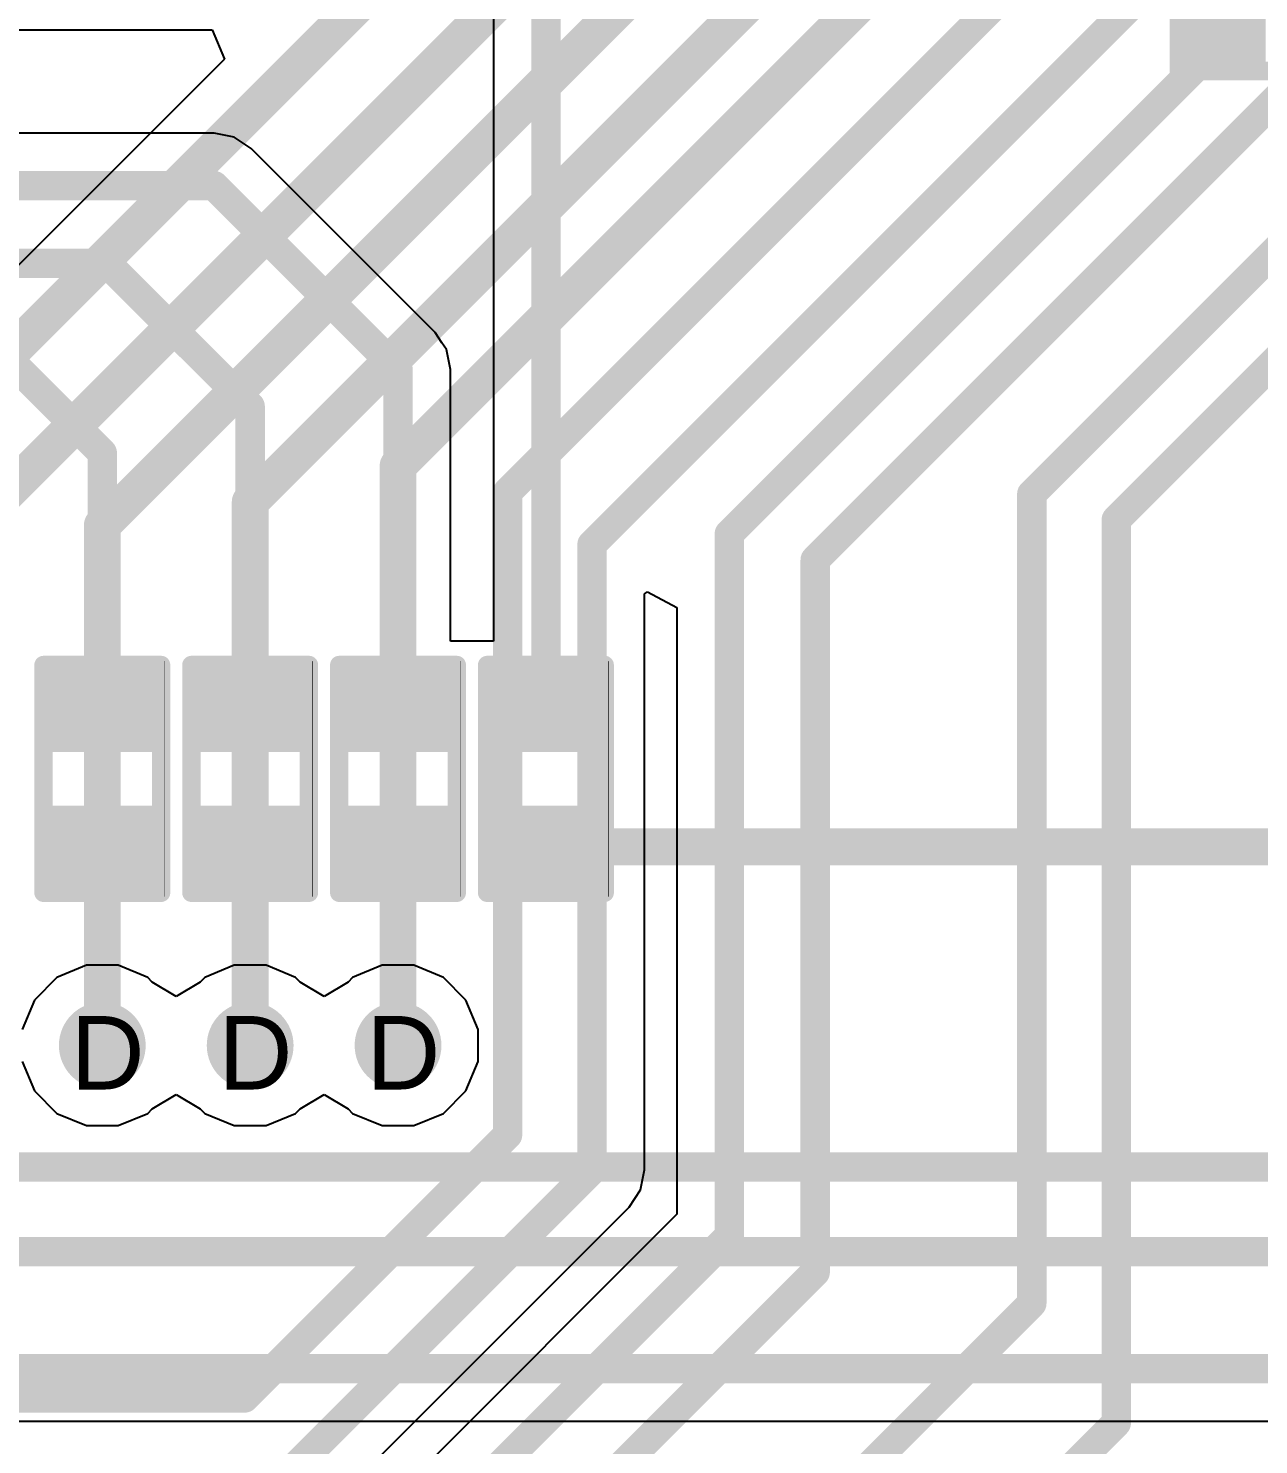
# Model space of a CAD drawing. Header units: inches. Extents: x -11 to 5428, y 0 to 5423.
# Drawn here: x 158.52 to 167.02, y 32.24 to 42.03 of the extents above; entities that cross this region are included whole.
import ezdxf

# ---------------------------------------------------------------- set-up
doc = ezdxf.new("R2010")
doc.units = ezdxf.units.IN
for name, color, linetype in [('Bottom Layer', 5, 'Continuous'), ('Drill Drawing', 1, 'Continuous'), ('GND', 16, 'Continuous'), ('PWR', 76, 'Continuous'), ('Top Layer', 1, 'Continuous'), ('Top Overlay', 2, 'Continuous'), ('Top Paste', 8, 'Continuous'), ('Top Solder', 216, 'Continuous'), ('Via Holes', 16, 'Continuous')]:
    doc.layers.add(name, color=color, linetype=linetype)
doc.styles.add('Arial', font='', dxfattribs={"height": 0.2})
doc.styles.get('Arial').set_extended_font_data('Arial')

# ---------------------------------------------------------------- blocks, each defined once
blk = doc.blocks.new('R___0402_442')
at = {"layer": 'Top Layer'}
for points in [[(-0.6985, -0.3175), (-0.6985, 0.3175), (-0.2413, 0.3175), (-0.2413, -0.3175)], [(0.2413, -0.3175), (0.2413, 0.3175), (0.6985, 0.3175), (0.6985, -0.3175)]]:
    blk.add_hatch(color=1, dxfattribs=at).paths.add_polyline_path(points)
at = {"layer": 'Top Paste'}
for points in [[(-0.6985, -0.3175), (-0.6985, 0.3175), (-0.2413, 0.3175), (-0.2413, -0.3175)], [(0.2413, -0.3175), (0.2413, 0.3175), (0.6985, 0.3175), (0.6985, -0.3175)]]:
    blk.add_hatch(color=8, dxfattribs=at).paths.add_polyline_path(points)
at = {"layer": 'Top Solder'}
for points in [[(-0.7535, -0.3725), (-0.7535, 0.3725), (-0.1863, 0.3725), (-0.1863, -0.3725)], [(0.1863, -0.3725), (0.1863, 0.3725), (0.7535, 0.3725), (0.7535, -0.3725)]]:
    blk.add_hatch(color=216, dxfattribs=at).paths.add_polyline_path(points)
at = {"layer": 'Top Overlay'}
for points in [[(-0.7874, 0.4064, 0.127, 0.127, 0), (0.7874, 0.4064, 0.127, 0.127, 0)], [(-0.7874, 0.4064, 0.127, 0.127, 0), (-0.7874, -0.4064, 0.127, 0.127, 0)], [(0.7874, 0.4064, 0.127, 0.127, 0), (0.7874, -0.4064, 0.127, 0.127, 0)], [(-0.7874, -0.4064, 0.127, 0.127, 0), (0.7874, -0.4064, 0.127, 0.127, 0)], [(-0.8128, -0.4318, 0.00323, 0.00323, 0), (0.8128, -0.4318, 0.00323, 0.00323, 0)]]:
    blk.add_lwpolyline(points, format="xyseb", dxfattribs=at)
for points in [[(-0.8191, 0.4064, 0.0635, 0.0635, 1), (-0.7556, 0.4064, 0.0635, 0.0635, 1)], [(-0.8191, 0.4064, 0.0635, 0.0635, 1), (-0.7556, 0.4064, 0.0635, 0.0635, 1)], [(0.7556, 0.4064, 0.0635, 0.0635, 1), (0.8191, 0.4064, 0.0635, 0.0635, 1)], [(0.7556, 0.4064, 0.0635, 0.0635, 1), (0.8191, 0.4064, 0.0635, 0.0635, 1)], [(-0.8191, -0.4064, 0.0635, 0.0635, 1), (-0.7556, -0.4064, 0.0635, 0.0635, 1)], [(-0.8191, -0.4064, 0.0635, 0.0635, 1), (-0.7556, -0.4064, 0.0635, 0.0635, 1)], [(0.7556, -0.4064, 0.0635, 0.0635, 1), (0.8191, -0.4064, 0.0635, 0.0635, 1)], [(0.7556, -0.4064, 0.0635, 0.0635, 1), (0.8191, -0.4064, 0.0635, 0.0635, 1)], [(-0.8136, -0.4318, 0.00161, 0.00161, 1), (-0.812, -0.4318, 0.00161, 0.00161, 1)], [(0.812, -0.4318, 0.00161, 0.00161, 1), (0.8136, -0.4318, 0.00161, 0.00161, 1)]]:
    blk.add_lwpolyline(points, format="xyseb", close=True, dxfattribs=at)
blk = doc.blocks.new('R___0402_446')
at = {"layer": 'Top Layer'}
for points in [[(-0.6985, -0.3175), (-0.6985, 0.3175), (-0.2413, 0.3175), (-0.2413, -0.3175)], [(0.2413, -0.3175), (0.2413, 0.3175), (0.6985, 0.3175), (0.6985, -0.3175)]]:
    blk.add_hatch(color=1, dxfattribs=at).paths.add_polyline_path(points)
at = {"layer": 'Top Paste'}
for points in [[(-0.6985, -0.3175), (-0.6985, 0.3175), (-0.2413, 0.3175), (-0.2413, -0.3175)], [(0.2413, -0.3175), (0.2413, 0.3175), (0.6985, 0.3175), (0.6985, -0.3175)]]:
    blk.add_hatch(color=8, dxfattribs=at).paths.add_polyline_path(points)
at = {"layer": 'Top Solder'}
for points in [[(-0.7535, -0.3725), (-0.7535, 0.3725), (-0.1863, 0.3725), (-0.1863, -0.3725)], [(0.1863, -0.3725), (0.1863, 0.3725), (0.7535, 0.3725), (0.7535, -0.3725)]]:
    blk.add_hatch(color=216, dxfattribs=at).paths.add_polyline_path(points)
at = {"layer": 'Top Overlay'}
for points in [[(0.7874, 0.4064, 0.127, 0.127, 0), (-0.7874, 0.4064, 0.127, 0.127, 0)], [(-0.7874, 0.4064, 0.127, 0.127, 0), (-0.7874, -0.4064, 0.127, 0.127, 0)], [(0.7874, 0.4064, 0.127, 0.127, 0), (0.7874, -0.4064, 0.127, 0.127, 0)], [(0.7874, -0.4064, 0.127, 0.127, 0), (-0.7874, -0.4064, 0.127, 0.127, 0)], [(0.8128, -0.4318, 0.00323, 0.00323, 0), (-0.8128, -0.4318, 0.00323, 0.00323, 0)]]:
    blk.add_lwpolyline(points, format="xyseb", dxfattribs=at)
for points in [[(-0.8191, 0.4064, 0.0635, 0.0635, 1), (-0.7556, 0.4064, 0.0635, 0.0635, 1)], [(-0.8191, 0.4064, 0.0635, 0.0635, 1), (-0.7556, 0.4064, 0.0635, 0.0635, 1)], [(0.7557, 0.4064, 0.0635, 0.0635, 1), (0.8192, 0.4064, 0.0635, 0.0635, 1)], [(0.7557, 0.4064, 0.0635, 0.0635, 1), (0.8192, 0.4064, 0.0635, 0.0635, 1)], [(-0.8191, -0.4064, 0.0635, 0.0635, 1), (-0.7556, -0.4064, 0.0635, 0.0635, 1)], [(-0.8191, -0.4064, 0.0635, 0.0635, 1), (-0.7556, -0.4064, 0.0635, 0.0635, 1)], [(0.7557, -0.4064, 0.0635, 0.0635, 1), (0.8192, -0.4064, 0.0635, 0.0635, 1)], [(0.7557, -0.4064, 0.0635, 0.0635, 1), (0.8192, -0.4064, 0.0635, 0.0635, 1)], [(-0.8136, -0.4318, 0.00161, 0.00161, 1), (-0.812, -0.4318, 0.00161, 0.00161, 1)], [(0.812, -0.4318, 0.00161, 0.00161, 1), (0.8136, -0.4318, 0.00161, 0.00161, 1)]]:
    blk.add_lwpolyline(points, format="xyseb", close=True, dxfattribs=at)
blk = doc.blocks.new('R___0402_483')
at = {"layer": 'Top Layer'}
for points in [[(-0.6985, -0.3175), (-0.6985, 0.3175), (-0.2413, 0.3175), (-0.2413, -0.3175)], [(0.2413, -0.3175), (0.2413, 0.3175), (0.6985, 0.3175), (0.6985, -0.3175)]]:
    blk.add_hatch(color=1, dxfattribs=at).paths.add_polyline_path(points)
at = {"layer": 'Top Paste'}
for points in [[(-0.6985, -0.3175), (-0.6985, 0.3175), (-0.2413, 0.3175), (-0.2413, -0.3175)], [(0.2413, -0.3175), (0.2413, 0.3175), (0.6985, 0.3175), (0.6985, -0.3175)]]:
    blk.add_hatch(color=8, dxfattribs=at).paths.add_polyline_path(points)
at = {"layer": 'Top Solder'}
for points in [[(-0.7535, -0.3725), (-0.7535, 0.3725), (-0.1863, 0.3725), (-0.1863, -0.3725)], [(0.1863, -0.3725), (0.1863, 0.3725), (0.7535, 0.3725), (0.7535, -0.3725)]]:
    blk.add_hatch(color=216, dxfattribs=at).paths.add_polyline_path(points)
at = {"layer": 'Top Overlay'}
for points in [[(-0.7874, 0.4064, 0.127, 0.127, 0), (0.7874, 0.4064, 0.127, 0.127, 0)], [(-0.7874, 0.4064, 0.127, 0.127, 0), (-0.7874, -0.4064, 0.127, 0.127, 0)], [(0.7874, 0.4064, 0.127, 0.127, 0), (0.7874, -0.4064, 0.127, 0.127, 0)], [(-0.7874, -0.4064, 0.127, 0.127, 0), (0.7874, -0.4064, 0.127, 0.127, 0)], [(-0.8128, -0.4318, 0.00323, 0.00323, 0), (0.8128, -0.4318, 0.00323, 0.00323, 0)]]:
    blk.add_lwpolyline(points, format="xyseb", dxfattribs=at)
for points in [[(-0.8191, 0.4064, 0.0635, 0.0635, 1), (-0.7556, 0.4064, 0.0635, 0.0635, 1)], [(-0.8191, 0.4064, 0.0635, 0.0635, 1), (-0.7556, 0.4064, 0.0635, 0.0635, 1)], [(0.7556, 0.4064, 0.0635, 0.0635, 1), (0.8191, 0.4064, 0.0635, 0.0635, 1)], [(0.7556, 0.4064, 0.0635, 0.0635, 1), (0.8191, 0.4064, 0.0635, 0.0635, 1)], [(-0.8191, -0.4064, 0.0635, 0.0635, 1), (-0.7556, -0.4064, 0.0635, 0.0635, 1)], [(-0.8191, -0.4064, 0.0635, 0.0635, 1), (-0.7556, -0.4064, 0.0635, 0.0635, 1)], [(0.7556, -0.4064, 0.0635, 0.0635, 1), (0.8191, -0.4064, 0.0635, 0.0635, 1)], [(0.7556, -0.4064, 0.0635, 0.0635, 1), (0.8191, -0.4064, 0.0635, 0.0635, 1)], [(-0.8136, -0.4318, 0.00161, 0.00161, 1), (-0.812, -0.4318, 0.00161, 0.00161, 1)], [(0.812, -0.4318, 0.00161, 0.00161, 1), (0.8136, -0.4318, 0.00161, 0.00161, 1)]]:
    blk.add_lwpolyline(points, format="xyseb", close=True, dxfattribs=at)
blk = doc.blocks.new('R___0402_485')
at = {"layer": 'Top Layer'}
for points in [[(-0.6985, -0.3175), (-0.6985, 0.3175), (-0.2413, 0.3175), (-0.2413, -0.3175)], [(0.2413, -0.3175), (0.2413, 0.3175), (0.6985, 0.3175), (0.6985, -0.3175)]]:
    blk.add_hatch(color=1, dxfattribs=at).paths.add_polyline_path(points)
at = {"layer": 'Top Paste'}
for points in [[(-0.6985, -0.3175), (-0.6985, 0.3175), (-0.2413, 0.3175), (-0.2413, -0.3175)], [(0.2413, -0.3175), (0.2413, 0.3175), (0.6985, 0.3175), (0.6985, -0.3175)]]:
    blk.add_hatch(color=8, dxfattribs=at).paths.add_polyline_path(points)
at = {"layer": 'Top Solder'}
for points in [[(-0.7535, -0.3725), (-0.7535, 0.3725), (-0.1863, 0.3725), (-0.1863, -0.3725)], [(0.1863, -0.3725), (0.1863, 0.3725), (0.7535, 0.3725), (0.7535, -0.3725)]]:
    blk.add_hatch(color=216, dxfattribs=at).paths.add_polyline_path(points)
at = {"layer": 'Top Overlay'}
for points in [[(-0.7874, 0.4064, 0.127, 0.127, 0), (0.7874, 0.4064, 0.127, 0.127, 0)], [(-0.7874, 0.4064, 0.127, 0.127, 0), (-0.7874, -0.4064, 0.127, 0.127, 0)], [(0.7874, 0.4064, 0.127, 0.127, 0), (0.7874, -0.4064, 0.127, 0.127, 0)], [(-0.7874, -0.4064, 0.127, 0.127, 0), (0.7874, -0.4064, 0.127, 0.127, 0)], [(-0.8128, -0.4318, 0.00323, 0.00323, 0), (0.8128, -0.4318, 0.00323, 0.00323, 0)]]:
    blk.add_lwpolyline(points, format="xyseb", dxfattribs=at)
for points in [[(-0.8191, 0.4064, 0.0635, 0.0635, 1), (-0.7556, 0.4064, 0.0635, 0.0635, 1)], [(-0.8191, 0.4064, 0.0635, 0.0635, 1), (-0.7556, 0.4064, 0.0635, 0.0635, 1)], [(0.7556, 0.4064, 0.0635, 0.0635, 1), (0.8191, 0.4064, 0.0635, 0.0635, 1)], [(0.7556, 0.4064, 0.0635, 0.0635, 1), (0.8191, 0.4064, 0.0635, 0.0635, 1)], [(-0.8191, -0.4064, 0.0635, 0.0635, 1), (-0.7556, -0.4064, 0.0635, 0.0635, 1)], [(-0.8191, -0.4064, 0.0635, 0.0635, 1), (-0.7556, -0.4064, 0.0635, 0.0635, 1)], [(0.7556, -0.4064, 0.0635, 0.0635, 1), (0.8191, -0.4064, 0.0635, 0.0635, 1)], [(0.7556, -0.4064, 0.0635, 0.0635, 1), (0.8191, -0.4064, 0.0635, 0.0635, 1)], [(-0.8136, -0.4318, 0.00161, 0.00161, 1), (-0.812, -0.4318, 0.00161, 0.00161, 1)], [(0.812, -0.4318, 0.00161, 0.00161, 1), (0.8136, -0.4318, 0.00161, 0.00161, 1)]]:
    blk.add_lwpolyline(points, format="xyseb", close=True, dxfattribs=at)
blk = doc.blocks.new('R___0402_487')
at = {"layer": 'Top Layer'}
for points in [[(-0.6985, -0.3175), (-0.6985, 0.3175), (-0.2413, 0.3175), (-0.2413, -0.3175)], [(0.2413, -0.3175), (0.2413, 0.3175), (0.6985, 0.3175), (0.6985, -0.3175)]]:
    blk.add_hatch(color=1, dxfattribs=at).paths.add_polyline_path(points)
at = {"layer": 'Top Paste'}
for points in [[(-0.6985, -0.3175), (-0.6985, 0.3175), (-0.2413, 0.3175), (-0.2413, -0.3175)], [(0.2413, -0.3175), (0.2413, 0.3175), (0.6985, 0.3175), (0.6985, -0.3175)]]:
    blk.add_hatch(color=8, dxfattribs=at).paths.add_polyline_path(points)
at = {"layer": 'Top Solder'}
for points in [[(-0.7535, -0.3725), (-0.7535, 0.3725), (-0.1863, 0.3725), (-0.1863, -0.3725)], [(0.1863, -0.3725), (0.1863, 0.3725), (0.7535, 0.3725), (0.7535, -0.3725)]]:
    blk.add_hatch(color=216, dxfattribs=at).paths.add_polyline_path(points)
at = {"layer": 'Top Overlay'}
for points in [[(-0.7874, 0.4064, 0.127, 0.127, 0), (0.7874, 0.4064, 0.127, 0.127, 0)], [(-0.7874, 0.4064, 0.127, 0.127, 0), (-0.7874, -0.4064, 0.127, 0.127, 0)], [(0.7874, 0.4064, 0.127, 0.127, 0), (0.7874, -0.4064, 0.127, 0.127, 0)], [(-0.7874, -0.4064, 0.127, 0.127, 0), (0.7874, -0.4064, 0.127, 0.127, 0)], [(-0.8128, -0.4318, 0.00323, 0.00323, 0), (0.8128, -0.4318, 0.00323, 0.00323, 0)]]:
    blk.add_lwpolyline(points, format="xyseb", dxfattribs=at)
for points in [[(-0.8191, 0.4064, 0.0635, 0.0635, 1), (-0.7556, 0.4064, 0.0635, 0.0635, 1)], [(-0.8191, 0.4064, 0.0635, 0.0635, 1), (-0.7556, 0.4064, 0.0635, 0.0635, 1)], [(0.7556, 0.4064, 0.0635, 0.0635, 1), (0.8191, 0.4064, 0.0635, 0.0635, 1)], [(0.7556, 0.4064, 0.0635, 0.0635, 1), (0.8191, 0.4064, 0.0635, 0.0635, 1)], [(-0.8191, -0.4064, 0.0635, 0.0635, 1), (-0.7556, -0.4064, 0.0635, 0.0635, 1)], [(-0.8191, -0.4064, 0.0635, 0.0635, 1), (-0.7556, -0.4064, 0.0635, 0.0635, 1)], [(0.7556, -0.4064, 0.0635, 0.0635, 1), (0.8191, -0.4064, 0.0635, 0.0635, 1)], [(0.7556, -0.4064, 0.0635, 0.0635, 1), (0.8191, -0.4064, 0.0635, 0.0635, 1)], [(-0.8136, -0.4318, 0.00161, 0.00161, 1), (-0.812, -0.4318, 0.00161, 0.00161, 1)], [(0.812, -0.4318, 0.00161, 0.00161, 1), (0.8136, -0.4318, 0.00161, 0.00161, 1)]]:
    blk.add_lwpolyline(points, format="xyseb", close=True, dxfattribs=at)

msp = doc.modelspace()

# ---------------------------------------------------------------- hatches: boundary and pattern name
at = {"layer": 'Bottom Layer'}
h = msp.add_hatch(color=5, dxfattribs=at)
edge = h.paths.add_edge_path()
edge.add_arc((159.0295, 35), 0.3, 0, 360)
h = msp.add_hatch(color=5, dxfattribs=at)
edge = h.paths.add_edge_path()
edge.add_arc((160.0518, 35), 0.3, 0, 360)
h = msp.add_hatch(color=5, dxfattribs=at)
edge = h.paths.add_edge_path()
edge.add_arc((161.0741, 35), 0.3, 0, 360)
at = {"layer": 'GND'}
h = msp.add_hatch(color=16, dxfattribs=at)
edge = h.paths.add_edge_path()
edge.add_arc((159.0295, 35), 0.3, 0, 360)
h = msp.add_hatch(color=16, dxfattribs=at)
edge = h.paths.add_edge_path()
edge.add_arc((160.0518, 35), 0.3, 0, 360)
h = msp.add_hatch(color=16, dxfattribs=at)
edge = h.paths.add_edge_path()
edge.add_arc((161.0741, 35), 0.3, 0, 360)
at = {"layer": 'PWR'}
h = msp.add_hatch(color=76, dxfattribs=at)
edge = h.paths.add_edge_path()
edge.add_arc((159.0295, 35), 0.3, 0, 360)
h = msp.add_hatch(color=76, dxfattribs=at)
edge = h.paths.add_edge_path()
edge.add_arc((160.0518, 35), 0.3, 0, 360)
h = msp.add_hatch(color=76, dxfattribs=at)
edge = h.paths.add_edge_path()
edge.add_arc((161.0741, 35), 0.3, 0, 360)
at = {"layer": 'Top Layer'}
h = msp.add_hatch(color=1, dxfattribs=at)
edge = h.paths.add_edge_path()
edge.add_arc((159.0295, 35), 0.3, 0, 360)
h = msp.add_hatch(color=1, dxfattribs=at)
edge = h.paths.add_edge_path()
edge.add_arc((160.0518, 35), 0.3, 0, 360)
h = msp.add_hatch(color=1, dxfattribs=at)
edge = h.paths.add_edge_path()
edge.add_arc((161.0741, 35), 0.3, 0, 360)
at = {"layer": 'Via Holes'}
h = msp.add_hatch(color=7, dxfattribs=at)
edge = h.paths.add_edge_path()
edge.add_arc((159.0295, 35), 0.15, 0, 360)
h = msp.add_hatch(color=7, dxfattribs=at)
edge = h.paths.add_edge_path()
edge.add_arc((160.0518, 35), 0.15, 0, 360)
h = msp.add_hatch(color=7, dxfattribs=at)
edge = h.paths.add_edge_path()
edge.add_arc((161.0741, 35), 0.15, 0, 360)

# ---------------------------------------------------------------- linework, layer by layer
at = {"layer": 'Bottom Layer'}
for p, q in [((127.6386, 42.0215), (159.7894, 42.0215)), ((159.7894, 42.0215), (159.8736, 41.8183)), ((159.8736, 41.8183), (157.4593, 39.4041)), ((162.7779, 38.1228), (162.7988, 38.1368)), ((162.7779, 34.1394), (162.7779, 38.1228)), ((162.7988, 38.1368), (163.002, 38.0281)), ((163.002, 38.0281), (163.002, 33.8326)), ((162.7503, 34.0007), (162.7779, 34.1394)), ((162.7779, 34.1394), (162.7779, 34.1394)), ((162.6717, 33.883), (162.7503, 34.0007)), ((160.511, 31.7222), (162.6717, 33.883)), ((162.6717, 33.883), (162.6717, 33.883)), ((163.002, 33.8326), (158.6912, 29.5218))]:
    msp.add_line(p, q, dxfattribs=at)
for points in [[(157.734, 39.1294, 0.254, 0.254, 0), (174.3068, 55.7022, 0.254, 0.254, 0)], [(158.3497, 38.7992, 0.254, 0.254, 0), (174.5415, 54.991, 0.254, 0.254, 0)], [(159.0295, 38.596, 0.254, 0.254, 0), (174.7473, 54.3139, 0.254, 0.254, 0)], [(160.0518, 38.7567, 0.254, 0.254, 0), (175.0495, 53.7544, 0.254, 0.254, 0)], [(161.0741, 39.0068, 0.254, 0.254, 0), (175.2792, 53.2119, 0.254, 0.254, 0)], [(163.3646, 38.5368, 0.2032, 0.2032, 0), (174.695, 49.8672, 0.2032, 0.2032, 0)], [(163.958, 38.3565, 0.2032, 0.2032, 0), (174.9265, 49.3249, 0.2032, 0.2032, 0)], [(161.8312, 38.8251, 0.2032, 0.2032, 0), (170.912, 47.9059, 0.2032, 0.2032, 0)], [(162.4154, 38.4634, 0.2032, 0.2032, 0), (171.7023, 47.7503, 0.2032, 0.2032, 0)], [(165.4556, 38.8121, 0.2032, 0.2032, 0), (173.0564, 46.4128, 0.2032, 0.2032, 0)], [(166.0398, 38.6343, 0.2032, 0.2032, 0), (173.2981, 45.8926, 0.2032, 0.2032, 0)], [(161.0741, 35, 0.254, 0.254, 0), (161.0741, 39.0068, 0.254, 0.254, 0)], [(160.0518, 35, 0.254, 0.254, 0), (160.0518, 38.7567, 0.254, 0.254, 0)], [(161.8312, 34.3814, 0.2032, 0.2032, 0), (161.8312, 38.8251, 0.2032, 0.2032, 0)], [(165.4556, 33.2165, 0.2032, 0.2032, 0), (165.4556, 38.8121, 0.2032, 0.2032, 0)], [(159.0295, 35, 0.254, 0.254, 0), (159.0295, 38.596, 0.254, 0.254, 0)], [(166.0398, 32.3905, 0.2032, 0.2032, 0), (166.0398, 38.6343, 0.2032, 0.2032, 0)], [(163.3646, 33.6824, 0.2032, 0.2032, 0), (163.3646, 38.5368, 0.2032, 0.2032, 0)], [(162.4154, 34.1394, 0.2032, 0.2032, 0), (162.4154, 38.4634, 0.2032, 0.2032, 0)], [(163.958, 33.4327, 0.2032, 0.2032, 0), (163.958, 38.3565, 0.2032, 0.2032, 0)], [(160.0126, 32.5628, 0.2032, 0.2032, 0), (161.8312, 34.3814, 0.2032, 0.2032, 0)], [(160.2546, 31.9786, 0.2032, 0.2032, 0), (162.4154, 34.1394, 0.2032, 0.2032, 0)], [(158.8414, 29.1592, 0.2032, 0.2032, 0), (163.3646, 33.6824, 0.2032, 0.2032, 0)], [(159.0241, 28.4988, 0.2032, 0.2032, 0), (163.958, 33.4327, 0.2032, 0.2032, 0)], [(161.3983, 29.1592, 0.2032, 0.2032, 0), (165.4556, 33.2165, 0.2032, 0.2032, 0)], [(151.8255, 32.5628, 0.2032, 0.2032, 0), (160.0126, 32.5628, 0.2032, 0.2032, 0)], [(162.8085, 29.1592, 0.2032, 0.2032, 0), (166.0398, 32.3905, 0.2032, 0.2032, 0)]]:
    msp.add_lwpolyline(points, format="xyseb", dxfattribs=at)
for points in [[(161.0106, 39.0068, 0.127, 0.127, 1), (161.1376, 39.0068, 0.127, 0.127, 1)], [(161.0106, 39.0068, 0.127, 0.127, 1), (161.1376, 39.0068, 0.127, 0.127, 1)], [(159.9883, 38.7567, 0.127, 0.127, 1), (160.1153, 38.7567, 0.127, 0.127, 1)], [(159.9883, 38.7567, 0.127, 0.127, 1), (160.1153, 38.7567, 0.127, 0.127, 1)], [(161.7804, 38.8251, 0.1016, 0.1016, 1), (161.882, 38.8251, 0.1016, 0.1016, 1)], [(161.7804, 38.8251, 0.1016, 0.1016, 1), (161.882, 38.8251, 0.1016, 0.1016, 1)], [(165.4048, 38.8121, 0.1016, 0.1016, 1), (165.5064, 38.8121, 0.1016, 0.1016, 1)], [(165.4048, 38.8121, 0.1016, 0.1016, 1), (165.5064, 38.8121, 0.1016, 0.1016, 1)], [(158.966, 38.596, 0.127, 0.127, 1), (159.093, 38.596, 0.127, 0.127, 1)], [(158.966, 38.596, 0.127, 0.127, 1), (159.093, 38.596, 0.127, 0.127, 1)], [(165.989, 38.6343, 0.1016, 0.1016, 1), (166.0906, 38.6343, 0.1016, 0.1016, 1)], [(165.989, 38.6343, 0.1016, 0.1016, 1), (166.0906, 38.6343, 0.1016, 0.1016, 1)], [(163.3138, 38.5368, 0.1016, 0.1016, 1), (163.4154, 38.5368, 0.1016, 0.1016, 1)], [(163.3138, 38.5368, 0.1016, 0.1016, 1), (163.4154, 38.5368, 0.1016, 0.1016, 1)], [(162.3646, 38.4634, 0.1016, 0.1016, 1), (162.4662, 38.4634, 0.1016, 0.1016, 1)], [(162.3646, 38.4634, 0.1016, 0.1016, 1), (162.4662, 38.4634, 0.1016, 0.1016, 1)], [(163.9072, 38.3565, 0.1016, 0.1016, 1), (164.0088, 38.3565, 0.1016, 0.1016, 1)], [(163.9072, 38.3565, 0.1016, 0.1016, 1), (164.0088, 38.3565, 0.1016, 0.1016, 1)], [(158.966, 35, 0.127, 0.127, 1), (159.093, 35, 0.127, 0.127, 1)], [(159.9883, 35, 0.127, 0.127, 1), (160.1153, 35, 0.127, 0.127, 1)], [(161.0106, 35, 0.127, 0.127, 1), (161.1376, 35, 0.127, 0.127, 1)], [(161.7804, 34.3814, 0.1016, 0.1016, 1), (161.882, 34.3814, 0.1016, 0.1016, 1)], [(161.7804, 34.3814, 0.1016, 0.1016, 1), (161.882, 34.3814, 0.1016, 0.1016, 1)], [(162.3646, 34.1394, 0.1016, 0.1016, 1), (162.4662, 34.1394, 0.1016, 0.1016, 1)], [(162.3646, 34.1394, 0.1016, 0.1016, 1), (162.4662, 34.1394, 0.1016, 0.1016, 1)], [(163.3138, 33.6824, 0.1016, 0.1016, 1), (163.4154, 33.6824, 0.1016, 0.1016, 1)], [(163.3138, 33.6824, 0.1016, 0.1016, 1), (163.4154, 33.6824, 0.1016, 0.1016, 1)], [(163.9072, 33.4327, 0.1016, 0.1016, 1), (164.0088, 33.4327, 0.1016, 0.1016, 1)], [(163.9072, 33.4327, 0.1016, 0.1016, 1), (164.0088, 33.4327, 0.1016, 0.1016, 1)], [(165.4048, 33.2165, 0.1016, 0.1016, 1), (165.5064, 33.2165, 0.1016, 0.1016, 1)], [(165.4048, 33.2165, 0.1016, 0.1016, 1), (165.5064, 33.2165, 0.1016, 0.1016, 1)], [(159.9618, 32.5628, 0.1016, 0.1016, 1), (160.0634, 32.5628, 0.1016, 0.1016, 1)], [(159.9618, 32.5628, 0.1016, 0.1016, 1), (160.0634, 32.5628, 0.1016, 0.1016, 1)], [(165.989, 32.3905, 0.1016, 0.1016, 1), (166.0906, 32.3905, 0.1016, 0.1016, 1)], [(165.989, 32.3905, 0.1016, 0.1016, 1), (166.0906, 32.3905, 0.1016, 0.1016, 1)]]:
    msp.add_lwpolyline(points, format="xyseb", close=True, dxfattribs=at)
at = {"layer": 'GND'}
for p, q in [((158.9193, 35.554), (158.7156, 35.4697)), ((159.1397, 35.554), (158.9193, 35.554)), ((159.3433, 35.4697), (159.1397, 35.554)), ((159.9416, 35.554), (159.7379, 35.4697)), ((160.162, 35.554), (159.9416, 35.554)), ((160.3656, 35.4697), (160.162, 35.554)), ((160.9639, 35.554), (160.7602, 35.4697)), ((161.1843, 35.554), (160.9639, 35.554)), ((161.3879, 35.4697), (161.1843, 35.554)), ((158.7156, 35.4697), (158.5598, 35.3138)), ((159.3747, 35.4383), (159.3433, 35.4697)), ((159.7379, 35.4697), (159.7065, 35.4383)), ((160.397, 35.4383), (160.3656, 35.4697)), ((160.7602, 35.4697), (160.7288, 35.4383)), ((161.5437, 35.3138), (161.3879, 35.4697)), ((159.5406, 35.3387), (159.3747, 35.4383)), ((159.7065, 35.4383), (159.5406, 35.3387)), ((160.5629, 35.3387), (160.397, 35.4383)), ((160.7288, 35.4383), (160.5629, 35.3387)), ((158.5598, 35.3138), (158.4755, 35.1102)), ((161.6281, 35.1102), (161.5437, 35.3138)), ((161.6281, 34.8898), (161.6281, 35.1102)), ((158.4755, 34.8898), (158.5598, 34.6862)), ((161.5437, 34.6862), (161.6281, 34.8898)), ((158.5598, 34.6862), (158.7156, 34.5303)), ((159.3747, 34.5617), (159.5406, 34.6613)), ((159.5406, 34.6613), (159.7065, 34.5617)), ((160.397, 34.5617), (160.5629, 34.6613)), ((160.5629, 34.6613), (160.7288, 34.5617)), ((161.3879, 34.5303), (161.5437, 34.6862)), ((158.7156, 34.5303), (158.9193, 34.446)), ((159.1397, 34.446), (159.3433, 34.5303)), ((159.3433, 34.5303), (159.3747, 34.5617)), ((159.7065, 34.5617), (159.7379, 34.5303)), ((159.7379, 34.5303), (159.9416, 34.446)), ((160.162, 34.446), (160.3656, 34.5303)), ((160.3656, 34.5303), (160.397, 34.5617)), ((160.7288, 34.5617), (160.7602, 34.5303)), ((160.7602, 34.5303), (160.9639, 34.446)), ((161.1843, 34.446), (161.3879, 34.5303)), ((158.9193, 34.446), (159.1397, 34.446)), ((159.9416, 34.446), (160.162, 34.446)), ((160.9639, 34.446), (161.1843, 34.446))]:
    msp.add_line(p, q, dxfattribs=at)
at = {"layer": 'PWR'}
for p, q in [((158.9193, 35.554), (158.7156, 35.4697)), ((159.1397, 35.554), (158.9193, 35.554)), ((159.3433, 35.4697), (159.1397, 35.554)), ((159.9416, 35.554), (159.7379, 35.4697)), ((160.162, 35.554), (159.9416, 35.554)), ((160.3656, 35.4697), (160.162, 35.554)), ((160.9639, 35.554), (160.7602, 35.4697)), ((161.1843, 35.554), (160.9639, 35.554)), ((161.3879, 35.4697), (161.1843, 35.554)), ((158.7156, 35.4697), (158.5598, 35.3138)), ((159.3747, 35.4383), (159.3433, 35.4697)), ((159.7379, 35.4697), (159.7065, 35.4383)), ((160.397, 35.4383), (160.3656, 35.4697)), ((160.7602, 35.4697), (160.7288, 35.4383)), ((161.5437, 35.3138), (161.3879, 35.4697)), ((159.5406, 35.3387), (159.3747, 35.4383)), ((159.7065, 35.4383), (159.5406, 35.3387)), ((160.5629, 35.3387), (160.397, 35.4383)), ((160.7288, 35.4383), (160.5629, 35.3387)), ((158.5598, 35.3138), (158.4755, 35.1102)), ((161.6281, 35.1102), (161.5437, 35.3138)), ((161.6281, 34.8898), (161.6281, 35.1102)), ((158.4755, 34.8898), (158.5598, 34.6862)), ((161.5437, 34.6862), (161.6281, 34.8898)), ((158.5598, 34.6862), (158.7156, 34.5303)), ((159.3747, 34.5617), (159.5406, 34.6613)), ((159.5406, 34.6613), (159.7065, 34.5617)), ((160.397, 34.5617), (160.5629, 34.6613)), ((160.5629, 34.6613), (160.7288, 34.5617)), ((161.3879, 34.5303), (161.5437, 34.6862)), ((158.7156, 34.5303), (158.9193, 34.446)), ((159.1397, 34.446), (159.3433, 34.5303)), ((159.3433, 34.5303), (159.3747, 34.5617)), ((159.7065, 34.5617), (159.7379, 34.5303)), ((159.7379, 34.5303), (159.9416, 34.446)), ((160.162, 34.446), (160.3656, 34.5303)), ((160.3656, 34.5303), (160.397, 34.5617)), ((160.7288, 34.5617), (160.7602, 34.5303)), ((160.7602, 34.5303), (160.9639, 34.446)), ((161.1843, 34.446), (161.3879, 34.5303)), ((158.9193, 34.446), (159.1397, 34.446)), ((159.9416, 34.446), (160.162, 34.446)), ((160.9639, 34.446), (161.1843, 34.446))]:
    msp.add_line(p, q, dxfattribs=at)
at = {"layer": 'Top Layer'}
for p, q in [((161.7337, 43.7554), (161.7337, 37.7952)), ((159.8018, 41.3066), (156.4716, 41.3066)), ((159.9406, 41.279), (159.8018, 41.3066)), ((159.8018, 41.3066), (159.8018, 41.3066)), ((160.0582, 41.2004), (159.9406, 41.279)), ((161.3304, 39.9281), (160.0582, 41.2004)), ((161.3775, 39.8576), (161.3304, 39.9281)), ((161.3304, 39.9281), (161.3304, 39.9281)), ((161.409, 39.8105), (161.3775, 39.8576)), ((161.4366, 39.6718), (161.409, 39.8105)), ((161.4366, 37.7952), (161.4366, 39.6718)), ((161.7337, 37.7952), (161.4366, 37.7952)), ((148.5081, 32.4034), (173.1144, 32.4034))]:
    msp.add_line(p, q, dxfattribs=at)
for points in [[(162.0963, 37.3126, 0.2032, 0.2032, 0), (162.0963, 43.9055, 0.2032, 0.2032, 0)], [(156.3214, 40.944, 0.2032, 0.2032, 0), (159.8018, 40.944, 0.2032, 0.2032, 0)], [(159.8018, 40.944, 0.2032, 0.2032, 0), (161.0741, 39.6718, 0.2032, 0.2032, 0)], [(156.2121, 40.4067, 0.2032, 0.2032, 0), (159.0628, 40.4067, 0.2032, 0.2032, 0)], [(159.0628, 40.4067, 0.2032, 0.2032, 0), (160.0518, 39.4178, 0.2032, 0.2032, 0)], [(158.2835, 39.8416, 0.2032, 0.2032, 0), (159.0295, 39.0955, 0.2032, 0.2032, 0)], [(161.0741, 37.3126, 0.2032, 0.2032, 0), (161.0741, 39.6718, 0.2032, 0.2032, 0)], [(160.0518, 37.3126, 0.2032, 0.2032, 0), (160.0518, 39.4178, 0.2032, 0.2032, 0)], [(159.0295, 37.3126, 0.2032, 0.2032, 0), (159.0295, 39.0955, 0.2032, 0.2032, 0)], [(159.0295, 35, 0.254, 0.254, 0), (159.0295, 36.3728, 0.254, 0.254, 0)], [(160.0518, 35, 0.254, 0.254, 0), (160.0518, 36.3728, 0.254, 0.254, 0)], [(161.0741, 35, 0.254, 0.254, 0), (161.0741, 36.3728, 0.254, 0.254, 0)], [(162.0963, 36.3728, 0.254, 0.254, 0), (168.0697, 36.3728, 0.254, 0.254, 0)], [(150.397, 34.1594, 0.2032, 0.2032, 0), (167.5872, 34.1594, 0.2032, 0.2032, 0)], [(149.6606, 33.5752, 0.2032, 0.2032, 0), (167.8187, 33.5752, 0.2032, 0.2032, 0)], [(148.5081, 32.766, 0.2032, 0.2032, 0), (173.1144, 32.766, 0.2032, 0.2032, 0)]]:
    msp.add_lwpolyline(points, format="xyseb", dxfattribs=at)
for points in [[(159.751, 40.944, 0.1016, 0.1016, 1), (159.8526, 40.944, 0.1016, 0.1016, 1)], [(159.751, 40.944, 0.1016, 0.1016, 1), (159.8526, 40.944, 0.1016, 0.1016, 1)], [(159.012, 40.4067, 0.1016, 0.1016, 1), (159.1136, 40.4067, 0.1016, 0.1016, 1)], [(159.012, 40.4067, 0.1016, 0.1016, 1), (159.1136, 40.4067, 0.1016, 0.1016, 1)], [(161.0233, 39.6718, 0.1016, 0.1016, 1), (161.1249, 39.6718, 0.1016, 0.1016, 1)], [(161.0233, 39.6718, 0.1016, 0.1016, 1), (161.1249, 39.6718, 0.1016, 0.1016, 1)], [(160.001, 39.4178, 0.1016, 0.1016, 1), (160.1026, 39.4178, 0.1016, 0.1016, 1)], [(160.001, 39.4178, 0.1016, 0.1016, 1), (160.1026, 39.4178, 0.1016, 0.1016, 1)], [(158.9787, 39.0955, 0.1016, 0.1016, 1), (159.0803, 39.0955, 0.1016, 0.1016, 1)], [(158.9787, 39.0955, 0.1016, 0.1016, 1), (159.0803, 39.0955, 0.1016, 0.1016, 1)], [(158.9787, 37.3126, 0.1016, 0.1016, 1), (159.0803, 37.3126, 0.1016, 0.1016, 1)], [(160.001, 37.3126, 0.1016, 0.1016, 1), (160.1026, 37.3126, 0.1016, 0.1016, 1)], [(161.0233, 37.3126, 0.1016, 0.1016, 1), (161.1249, 37.3126, 0.1016, 0.1016, 1)], [(162.0455, 37.3126, 0.1016, 0.1016, 1), (162.1471, 37.3126, 0.1016, 0.1016, 1)], [(158.966, 36.3728, 0.127, 0.127, 1), (159.093, 36.3728, 0.127, 0.127, 1)], [(159.9883, 36.3728, 0.127, 0.127, 1), (160.1153, 36.3728, 0.127, 0.127, 1)], [(161.0106, 36.3728, 0.127, 0.127, 1), (161.1376, 36.3728, 0.127, 0.127, 1)], [(162.0328, 36.3728, 0.127, 0.127, 1), (162.1598, 36.3728, 0.127, 0.127, 1)], [(158.966, 35, 0.127, 0.127, 1), (159.093, 35, 0.127, 0.127, 1)], [(159.9883, 35, 0.127, 0.127, 1), (160.1153, 35, 0.127, 0.127, 1)], [(161.0106, 35, 0.127, 0.127, 1), (161.1376, 35, 0.127, 0.127, 1)]]:
    msp.add_lwpolyline(points, format="xyseb", close=True, dxfattribs=at)

# ---------------------------------------------------------------- block references
for name, p, rotation in [('R___0402_446', (167.2587, 42.1427), 180), ('R___0402_483', (159.0295, 36.8427), 90), ('R___0402_485', (160.0518, 36.8427), 90), ('R___0402_487', (161.074, 36.8427), 90), ('R___0402_442', (162.0963, 36.8427), 90)]:
    msp.add_blockref(name, p, dxfattribs=dict(rotation=rotation))

# ---------------------------------------------------------------- texts
at = {"layer": 'Drill Drawing', "style": 'Arial'}
for p in [(158.8094, 34.6953), (159.8317, 34.6953), (160.854, 34.6953)]:
    msp.add_text('D', height=0.508, dxfattribs=at).set_placement(p)

doc.saveas('drawing.dxf')
